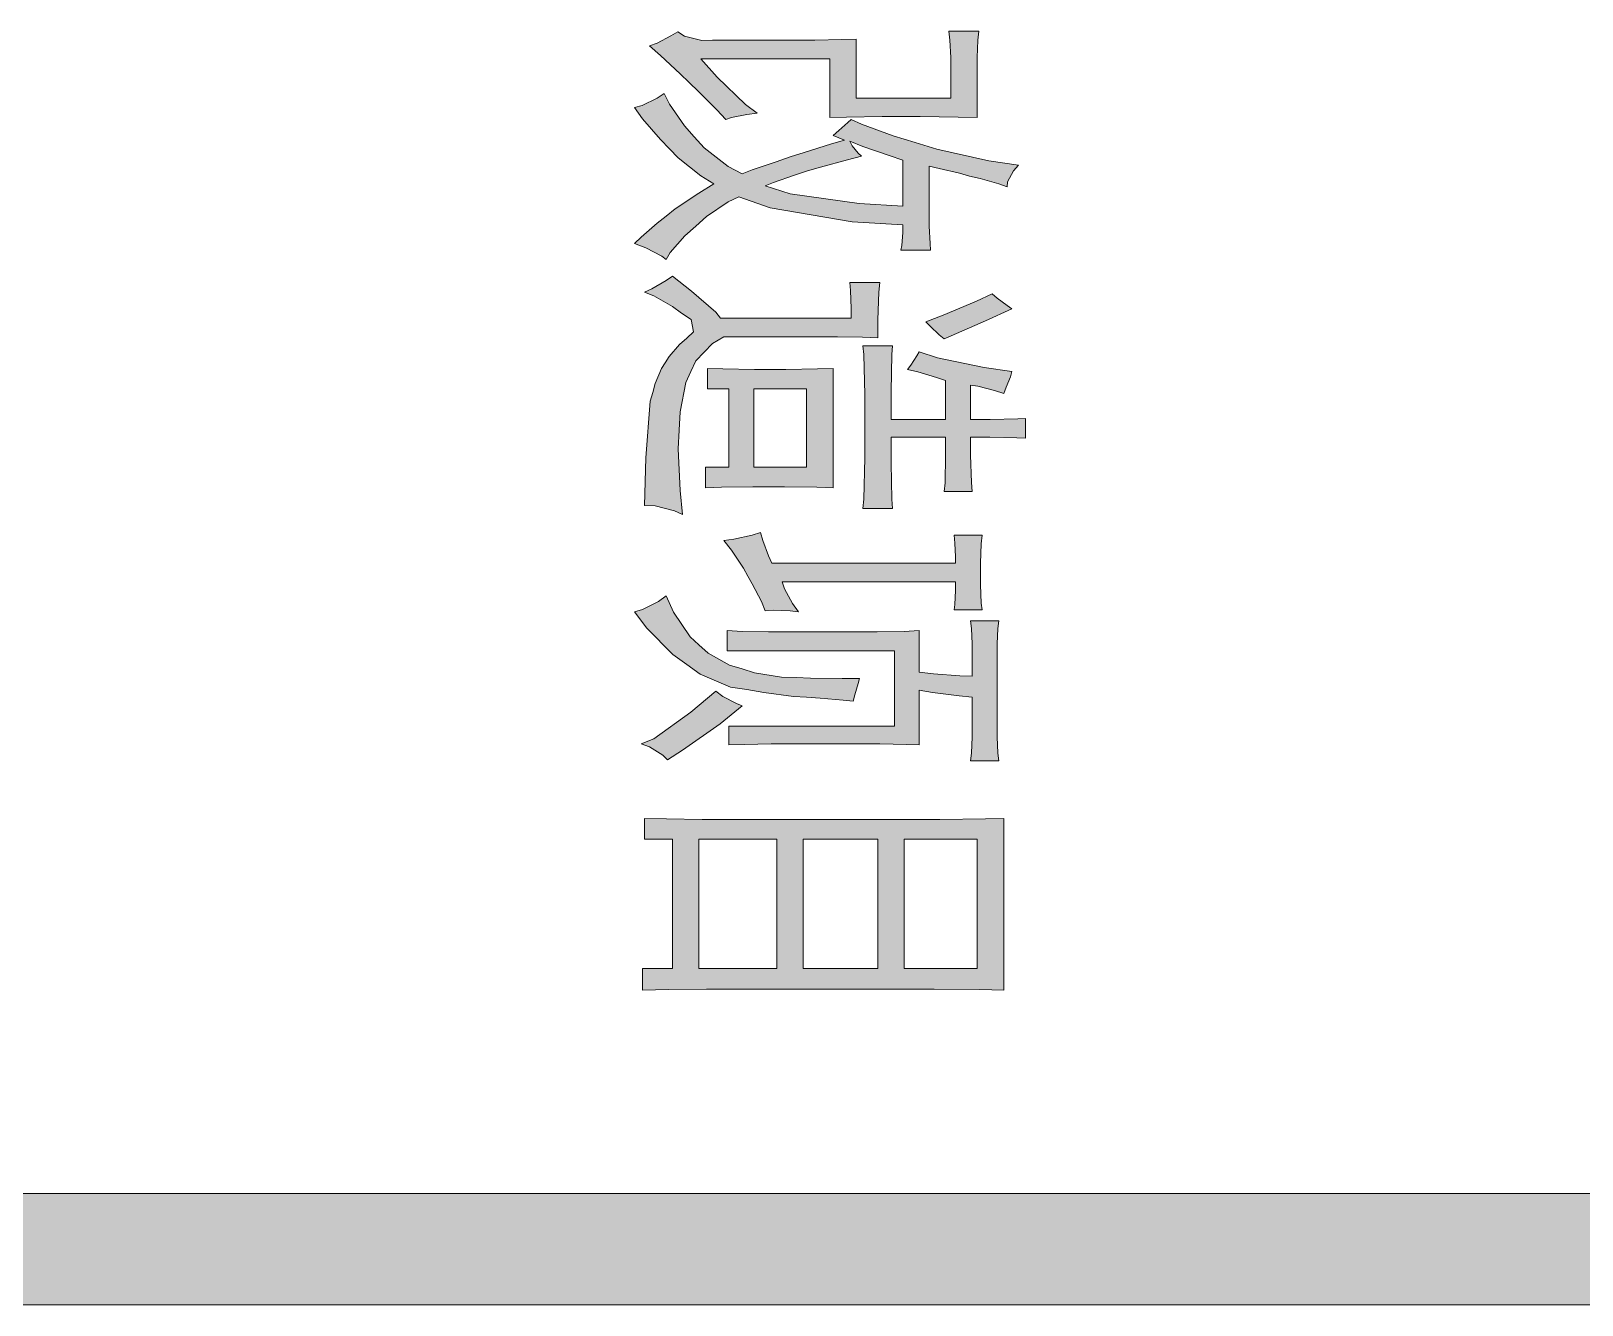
# Model space of a CAD drawing. Header units: millimetres. Extents: x 117 to 78452272, y 10 to 169749766.
# Drawn here: x 78390451 to 78391841, y 169649628 to 169650770 of the extents above; entities that cross this region are included whole.
import ezdxf

# ---------------------------------------------------------------- set-up
doc = ezdxf.new("R2010")
doc.units = ezdxf.units.MM

msp = doc.modelspace()

# ---------------------------------------------------------------- hatches: boundary and pattern name
h = msp.add_hatch(color=0)
h.dxf.hatch_style = 2
h.paths.add_polyline_path([(78391298.987, 169650692.049), (78391281.751, 169650692.48), (78391247.708, 169650692.911), (78391230.471, 169650692.911), (78391213.666, 169650692.911), (78391181.778, 169650692.48), (78391166.696, 169650692.049), (78391166.696, 169650744.621), (78391051.21, 169650744.621), (78391065.861, 169650728.246), (78391091.285, 169650703.684), (78391101.627, 169650695.928), (78391092.578, 169650694.635), (78391078.789, 169650692.049), (78391073.618, 169650690.326), (78391065.43, 169650698.944), (78391049.055, 169650715.319), (78391040.868, 169650723.506), (78391032.68, 169650731.263), (78391015.013, 169650747.638), (78391005.102, 169650756.256), (78391011.996, 169650758.842), (78391024.493, 169650765.305), (78391030.526, 169650768.753), (78391036.559, 169650764.874), (78391052.072, 169650760.996), (78391061.552, 169650761.427), (78391142.995, 169650761.427), (78391153.337, 169650761.427), (78391177.469, 169650761.858), (78391190.396, 169650762.289), (78391190.396, 169650709.286), (78391275.287, 169650709.286), (78391275.287, 169650738.588), (78391275.287, 169650745.914), (78391274.425, 169650761.427), (78391273.563, 169650769.614), (78391300.28, 169650769.614), (78391299.418, 169650761.427), (78391298.987, 169650745.914), (78391298.987, 169650738.588)])
h = msp.add_hatch(color=0)
h.paths.add_polyline_path([(78391085.252, 169650620.948), (78391075.772, 169650616.639), (78391056.381, 169650603.28), (78391046.901, 169650594.662), (78391036.99, 169650586.044), (78391023.631, 169650570.961), (78391020.184, 169650564.929), (78391016.306, 169650567.945), (78391002.085, 169650575.271), (78390991.743, 169650579.149), (78390997.776, 169650584.751), (78391011.996, 169650597.247), (78391020.184, 169650603.711), (78391028.371, 169650610.175), (78391049.486, 169650624.395), (78391062.845, 169650632.583), (78391051.21, 169650639.908), (78391030.957, 169650655.852), (78391023.2, 169650664.04), (78391015.013, 169650672.227), (78390999.069, 169650690.757), (78390991.743, 169650701.098), (78390998.638, 169650702.822), (78391011.996, 169650709.286), (78391018.46, 169650713.595), (78391023.2, 169650704.115), (78391036.559, 169650684.724), (78391045.177, 169650674.813), (78391054.226, 169650664.901), (78391075.772, 169650648.096), (78391088.269, 169650641.632), (78391097.318, 169650645.079), (78391118.864, 169650652.405), (78391131.36, 169650656.714), (78391143.857, 169650660.592), (78391168.419, 169650668.349), (78391180.054, 169650671.796), (78391169.712, 169650676.105), (78391174.883, 169650680.414), (78391183.071, 169650687.74), (78391186.087, 169650690.326), (78391195.136, 169650686.016), (78391223.577, 169650675.674), (78391243.399, 169650669.642), (78391262.79, 169650663.609), (78391309.329, 169650653.267), (78391336.046, 169650649.388), (78391331.306, 169650644.217), (78391326.135, 169650634.306), (78391325.704, 169650629.997), (78391318.379, 169650632.583), (78391301.573, 169650637.323), (78391292.093, 169650639.477), (78391283.043, 169650642.063), (78391264.945, 169650646.372), (78391255.896, 169650648.527), (78391255.896, 169650604.142), (78391255.896, 169650594.662), (78391256.758, 169650579.149), (78391257.188, 169650573.116), (78391230.471, 169650573.116), (78391231.333, 169650577.425), (78391232.195, 169650589.06), (78391232.195, 169650595.955), (78391186.949, 169650598.54), (78391113.262, 169650611.037)])
h.paths.add_polyline_path([(78391184.794, 169650670.934), (78391186.949, 169650666.625), (78391192.12, 169650660.161), (78391195.136, 169650657.576), (78391182.64, 169650654.129), (78391158.508, 169650647.665), (78391146.873, 169650644.217), (78391135.239, 169650640.339), (78391116.278, 169650633.875), (78391108.953, 169650630.859), (78391131.36, 169650623.533), (78391192.982, 169650614.915), (78391232.195, 169650612.76), (78391232.195, 169650653.698), (78391220.13, 169650658.007), (78391196.429, 169650666.194)])
h = msp.add_hatch(color=0)
h.dxf.hatch_style = 2
h.paths.add_polyline_path([(78391025.786, 169650549.846), (78391043.022, 169650536.488), (78391064.568, 169650517.528), (78391068.878, 169650512.357), (78391186.087, 169650512.357), (78391186.087, 169650520.975), (78391185.225, 169650536.919), (78391184.794, 169650544.245), (78391211.511, 169650544.245), (78391210.649, 169650535.626), (78391209.787, 169650510.633), (78391209.787, 169650494.689), (78391195.998, 169650495.12), (78391173.59, 169650495.551), (78391165.403, 169650495.551), (78391071.894, 169650495.551), (78391061.552, 169650489.518), (78391046.901, 169650474.005), (78391042.161, 169650464.525), (78391037.851, 169650454.614), (78391032.68, 169650428.328), (78391031.819, 169650411.953), (78391030.957, 169650395.147), (78391032.68, 169650357.657), (78391034.835, 169650336.111), (78391027.509, 169650339.559), (78391010.273, 169650343.868), (78391000.793, 169650344.299), (78391002.085, 169650386.96), (78391005.964, 169650437.808), (78391008.118, 169650445.564), (78391010.273, 169650453.752), (78391015.875, 169650467.11), (78391019.322, 169650472.281), (78391022.769, 169650477.883), (78391032.25, 169650488.656), (78391038.713, 169650494.258), (78391044.746, 169650499.86), (78391042.591, 169650511.064), (78391033.973, 169650516.666), (78391025.786, 169650522.699), (78391008.98, 169650532.179), (78391000.793, 169650535.626), (78391007.256, 169650538.643), (78391020.184, 169650545.968)])
h = msp.add_hatch(color=0)
h.dxf.hatch_style = 2
h.paths.add_polyline_path([(78391269.254, 169650493.827), (78391264.945, 169650497.275), (78391256.758, 169650505.031), (78391252.879, 169650508.909), (78391268.392, 169650514.942), (78391298.126, 169650527.439), (78391312.346, 169650533.903), (78391316.655, 169650530.024), (78391325.704, 169650523.561), (78391330.013, 169650520.544), (78391306.313, 169650509.771), (78391275.718, 169650496.413)])
h = msp.add_hatch(color=0)
h.dxf.hatch_style = 2
h.paths.add_polyline_path([(78391322.688, 169650444.703), (78391314.5, 169650447.288), (78391299.418, 169650451.166), (78391292.955, 169650452.028), (78391292.955, 169650421.433), (78391310.622, 169650421.433), (78391335.184, 169650421.864), (78391342.079, 169650422.295), (78391342.079, 169650404.627), (78391334.323, 169650405.058), (78391310.191, 169650405.489), (78391292.955, 169650405.489), (78391292.955, 169650389.545), (78391293.816, 169650364.983), (78391294.247, 169650356.795), (78391269.254, 169650356.795), (78391270.116, 169650364.552), (78391270.547, 169650389.114), (78391270.547, 169650405.489), (78391221.853, 169650405.489), (78391221.853, 169650382.22), (78391222.284, 169650349.901), (78391223.146, 169650341.713), (78391196.429, 169650341.713), (78391197.291, 169650349.901), (78391198.153, 169650386.96), (78391198.153, 169650415.4), (78391198.153, 169650443.41), (78391197.291, 169650479.607), (78391196.429, 169650487.364), (78391223.146, 169650487.364), (78391222.284, 169650479.607), (78391221.853, 169650446.426), (78391221.853, 169650421.433), (78391270.547, 169650421.433), (78391270.547, 169650456.337), (78391262.359, 169650458.923), (78391245.554, 169650464.094), (78391236.504, 169650466.248), (78391239.521, 169650470.127), (78391244.692, 169650478.314), (78391246.846, 169650482.192), (78391263.221, 169650476.591), (78391305.02, 169650467.972), (78391330.013, 169650464.525), (78391328.721, 169650459.785), (78391324.842, 169650450.305)])
h = msp.add_hatch(color=0)
h.paths.add_polyline_path([(78391169.712, 169650360.243), (78391155.061, 169650360.674), (78391126.189, 169650361.105), (78391111.969, 169650361.105), (78391097.749, 169650361.105), (78391069.739, 169650360.674), (78391055.519, 169650360.243), (78391055.519, 169650378.772), (78391076.203, 169650378.772), (78391076.203, 169650449.012), (78391057.243, 169650449.012), (78391057.243, 169650467.11), (78391071.032, 169650466.679), (78391099.473, 169650466.248), (78391113.693, 169650466.248), (78391127.482, 169650466.248), (78391155.923, 169650466.679), (78391169.712, 169650467.11)])
h.paths.add_polyline_path([(78391098.611, 169650378.772), (78391146.012, 169650378.772), (78391146.012, 169650449.012), (78391098.611, 169650449.012)])
h = msp.add_hatch(color=0)
h.dxf.hatch_style = 2
h.paths.add_polyline_path([(78391108.953, 169650249.928), (78391105.505, 169650258.115), (78391097.318, 169650274.059), (78391093.44, 169650280.954), (78391089.562, 169650288.28), (78391078.789, 169650304.224), (78391071.894, 169650312.842), (78391080.943, 169650314.135), (78391097.318, 169650317.582), (78391104.644, 169650320.168), (78391106.798, 169650312.842), (78391111.969, 169650299.053), (78391114.986, 169650292.589), (78391279.596, 169650292.589), (78391279.596, 169650298.191), (78391278.734, 169650310.687), (78391278.303, 169650317.582), (78391303.297, 169650317.582), (78391302.435, 169650309.825), (78391302.004, 169650292.589), (78391302.004, 169650282.678), (78391302.004, 169650273.197), (78391302.435, 169650256.823), (78391303.297, 169650250.79), (78391278.303, 169650250.79), (78391278.734, 169650255.53), (78391279.596, 169650268.027), (78391279.596, 169650275.783), (78391124.035, 169650275.783), (78391126.189, 169650269.75), (78391133.515, 169650256.392), (78391138.686, 169650249.066), (78391131.36, 169650249.928), (78391116.278, 169650250.359)])
h = msp.add_hatch(color=0)
h.dxf.hatch_style = 2
h.paths.add_polyline_path([(78391187.811, 169650168.915), (78391178.761, 169650169.777), (78391158.077, 169650171.501), (78391146.012, 169650172.363), (78391134.377, 169650173.225), (78391107.66, 169650176.672), (78391092.578, 169650179.257), (78391077.927, 169650181.412), (78391050.779, 169650193.047), (78391038.713, 169650201.665), (78391026.217, 169650210.714), (78391002.947, 169650234.415), (78390991.743, 169650249.066), (78390999.069, 169650251.221), (78391013.289, 169650258.115), (78391020.184, 169650263.286), (78391026.648, 169650248.635), (78391041.73, 169650226.658), (78391049.486, 169650219.333), (78391057.674, 169650212.007), (78391077.065, 169650201.234), (78391088.269, 169650197.787), (78391099.473, 169650194.34), (78391123.604, 169650190.461), (78391136.532, 169650190.03), (78391149.459, 169650189.599), (78391177.9, 169650189.169), (78391193.413, 169650189.169), (78391192.12, 169650184.859), (78391189.103, 169650174.517)])
h = msp.add_hatch(color=0)
h.dxf.hatch_style = 2
h.paths.add_polyline_path([(78391316.655, 169650143.922), (78391316.655, 169650137.028), (78391317.517, 169650122.376), (78391318.379, 169650115.482), (78391292.955, 169650115.482), (78391293.816, 169650122.376), (78391294.247, 169650137.028), (78391294.247, 169650143.922), (78391294.247, 169650172.363), (78391282.612, 169650173.655), (78391258.912, 169650176.672), (78391246.846, 169650178.827), (78391246.846, 169650129.702), (78391235.643, 169650130.133), (78391211.511, 169650130.564), (78391198.153, 169650130.564), (78391124.035, 169650130.564), (78391114.124, 169650130.564), (78391090.423, 169650130.133), (78391076.203, 169650129.702), (78391076.203, 169650146.508), (78391224.87, 169650146.508), (78391224.87, 169650214.162), (78391074.91, 169650214.162), (78391074.91, 169650232.26), (78391088.269, 169650231.399), (78391111.969, 169650230.968), (78391122.311, 169650230.968), (78391198.153, 169650230.968), (78391209.357, 169650230.968), (78391233.488, 169650231.399), (78391246.846, 169650232.26), (78391246.846, 169650194.77), (78391259.774, 169650193.478), (78391283.474, 169650191.754), (78391294.247, 169650191.323), (78391294.247, 169650213.3), (78391294.247, 169650220.195), (78391293.816, 169650233.984), (78391292.955, 169650240.879), (78391318.379, 169650240.879), (78391317.517, 169650233.984), (78391316.655, 169650220.195), (78391316.655, 169650213.3)])
h = msp.add_hatch(color=0)
h.dxf.hatch_style = 2
h.paths.add_polyline_path([(78391088.269, 169650164.606), (78391068.447, 169650148.662), (78391034.835, 169650124.962), (78391021.477, 169650116.344), (78391017.167, 169650120.653), (78391005.102, 169650127.978), (78390997.776, 169650130.564), (78391008.98, 169650135.304), (78391042.161, 169650159.004), (78391064.568, 169650177.965), (78391071.032, 169650173.225), (78391083.098, 169650166.761)])
h = msp.add_hatch(color=0)
h.paths.add_polyline_path([(78391322.688, 169649909.934), (78391301.142, 169649910.365), (78391260.205, 169649910.796), (78391241.244, 169649910.796), (78391067.585, 169649910.796), (78391056.381, 169649910.796), (78391022.338, 169649910.365), (78390999.069, 169649909.934), (78390999.069, 169649929.325), (78391025.786, 169649929.325), (78391025.786, 169650045.242), (78391000.793, 169650045.242), (78391000.793, 169650063.772), (78391020.615, 169650063.341), (78391052.503, 169650062.91), (78391064.568, 169650062.91), (78391241.244, 169650062.91), (78391265.376, 169650062.91), (78391306.313, 169650063.341), (78391322.688, 169650063.772)])
h.paths.add_polyline_path([(78391049.486, 169649929.325), (78391119.295, 169649929.325), (78391119.295, 169650045.242), (78391049.486, 169650045.242)])
h.paths.add_polyline_path([(78391142.995, 169649929.325), (78391209.787, 169649929.325), (78391209.787, 169650045.242), (78391142.995, 169650045.242)])
h.paths.add_polyline_path([(78391233.488, 169649929.325), (78391298.987, 169649929.325), (78391298.987, 169650045.242), (78391233.488, 169650045.242)])
h = msp.add_hatch(color=0)
h.dxf.hatch_style = 2
h.paths.add_polyline_path([(78382125.616, 169649627.683), (78382225.589, 169649727.656), (78451021.565, 169649727.656), (78451121.538, 169649627.683)])

# ---------------------------------------------------------------- linework, layer by layer
at = {"color": 0, "lineweight": 0}
for points in [[(78391298.987, 169650692.049), (78391281.751, 169650692.48), (78391247.708, 169650692.911), (78391230.471, 169650692.911), (78391213.666, 169650692.911), (78391181.778, 169650692.48), (78391166.696, 169650692.049), (78391166.696, 169650744.621), (78391051.21, 169650744.621), (78391065.861, 169650728.246), (78391091.285, 169650703.684), (78391101.627, 169650695.928), (78391092.578, 169650694.635), (78391078.789, 169650692.049), (78391073.618, 169650690.326), (78391065.43, 169650698.944), (78391049.055, 169650715.319), (78391040.868, 169650723.506), (78391032.68, 169650731.263), (78391015.013, 169650747.638), (78391005.102, 169650756.256), (78391011.996, 169650758.842), (78391024.493, 169650765.305), (78391030.526, 169650768.753), (78391036.559, 169650764.874), (78391052.072, 169650760.996), (78391061.552, 169650761.427), (78391142.995, 169650761.427), (78391153.337, 169650761.427), (78391177.469, 169650761.858), (78391190.396, 169650762.289), (78391190.396, 169650709.286), (78391275.287, 169650709.286), (78391275.287, 169650738.588), (78391275.287, 169650745.914), (78391274.425, 169650761.427), (78391273.563, 169650769.614), (78391300.28, 169650769.614), (78391299.418, 169650761.427), (78391298.987, 169650745.914), (78391298.987, 169650738.588)], [(78391085.252, 169650620.948), (78391075.772, 169650616.639), (78391056.381, 169650603.28), (78391046.901, 169650594.662), (78391036.99, 169650586.044), (78391023.631, 169650570.961), (78391020.184, 169650564.929), (78391016.306, 169650567.945), (78391002.085, 169650575.271), (78390991.743, 169650579.149), (78390997.776, 169650584.751), (78391011.996, 169650597.247), (78391020.184, 169650603.711), (78391028.371, 169650610.175), (78391049.486, 169650624.395), (78391062.845, 169650632.583), (78391051.21, 169650639.908), (78391030.957, 169650655.852), (78391023.2, 169650664.04), (78391015.013, 169650672.227), (78390999.069, 169650690.757), (78390991.743, 169650701.098), (78390998.638, 169650702.822), (78391011.996, 169650709.286), (78391018.46, 169650713.595), (78391023.2, 169650704.115), (78391036.559, 169650684.724), (78391045.177, 169650674.813), (78391054.226, 169650664.901), (78391075.772, 169650648.096), (78391088.269, 169650641.632), (78391097.318, 169650645.079), (78391118.864, 169650652.405), (78391131.36, 169650656.714), (78391143.857, 169650660.592), (78391168.419, 169650668.349), (78391180.054, 169650671.796), (78391169.712, 169650676.105), (78391174.883, 169650680.414), (78391183.071, 169650687.74), (78391186.087, 169650690.326), (78391195.136, 169650686.016), (78391223.577, 169650675.674), (78391243.399, 169650669.642), (78391262.79, 169650663.609), (78391309.329, 169650653.267), (78391336.046, 169650649.388), (78391331.306, 169650644.217), (78391326.135, 169650634.306), (78391325.704, 169650629.997), (78391318.379, 169650632.583), (78391301.573, 169650637.323), (78391292.093, 169650639.477), (78391283.043, 169650642.063), (78391264.945, 169650646.372), (78391255.896, 169650648.527), (78391255.896, 169650604.142), (78391255.896, 169650594.662), (78391256.758, 169650579.149), (78391257.188, 169650573.116), (78391230.471, 169650573.116), (78391231.333, 169650577.425), (78391232.195, 169650589.06), (78391232.195, 169650595.955), (78391186.949, 169650598.54), (78391113.262, 169650611.037)], [(78391184.794, 169650670.934), (78391186.949, 169650666.625), (78391192.12, 169650660.161), (78391195.136, 169650657.576), (78391182.64, 169650654.129), (78391158.508, 169650647.665), (78391146.873, 169650644.217), (78391135.239, 169650640.339), (78391116.278, 169650633.875), (78391108.953, 169650630.859), (78391131.36, 169650623.533), (78391192.982, 169650614.915), (78391232.195, 169650612.76), (78391232.195, 169650653.698), (78391220.13, 169650658.007), (78391196.429, 169650666.194)], [(78391025.786, 169650549.846), (78391043.022, 169650536.488), (78391064.568, 169650517.528), (78391068.878, 169650512.357), (78391186.087, 169650512.357), (78391186.087, 169650520.975), (78391185.225, 169650536.919), (78391184.794, 169650544.245), (78391211.511, 169650544.245), (78391210.649, 169650535.626), (78391209.787, 169650510.633), (78391209.787, 169650494.689), (78391195.998, 169650495.12), (78391173.59, 169650495.551), (78391165.403, 169650495.551), (78391071.894, 169650495.551), (78391061.552, 169650489.518), (78391046.901, 169650474.005), (78391042.161, 169650464.525), (78391037.851, 169650454.614), (78391032.68, 169650428.328), (78391031.819, 169650411.953), (78391030.957, 169650395.147), (78391032.68, 169650357.657), (78391034.835, 169650336.111), (78391027.509, 169650339.559), (78391010.273, 169650343.868), (78391000.793, 169650344.299), (78391002.085, 169650386.96), (78391005.964, 169650437.808), (78391008.118, 169650445.564), (78391010.273, 169650453.752), (78391015.875, 169650467.11), (78391019.322, 169650472.281), (78391022.769, 169650477.883), (78391032.25, 169650488.656), (78391038.713, 169650494.258), (78391044.746, 169650499.86), (78391042.591, 169650511.064), (78391033.973, 169650516.666), (78391025.786, 169650522.699), (78391008.98, 169650532.179), (78391000.793, 169650535.626), (78391007.256, 169650538.643), (78391020.184, 169650545.968)], [(78391269.254, 169650493.827), (78391264.945, 169650497.275), (78391256.758, 169650505.031), (78391252.879, 169650508.909), (78391268.392, 169650514.942), (78391298.126, 169650527.439), (78391312.346, 169650533.903), (78391316.655, 169650530.024), (78391325.704, 169650523.561), (78391330.013, 169650520.544), (78391306.313, 169650509.771), (78391275.718, 169650496.413)], [(78391322.688, 169650444.703), (78391314.5, 169650447.288), (78391299.418, 169650451.166), (78391292.955, 169650452.028), (78391292.955, 169650421.433), (78391310.622, 169650421.433), (78391335.184, 169650421.864), (78391342.079, 169650422.295), (78391342.079, 169650404.627), (78391334.323, 169650405.058), (78391310.191, 169650405.489), (78391292.955, 169650405.489), (78391292.955, 169650389.545), (78391293.816, 169650364.983), (78391294.247, 169650356.795), (78391269.254, 169650356.795), (78391270.116, 169650364.552), (78391270.547, 169650389.114), (78391270.547, 169650405.489), (78391221.853, 169650405.489), (78391221.853, 169650382.22), (78391222.284, 169650349.901), (78391223.146, 169650341.713), (78391196.429, 169650341.713), (78391197.291, 169650349.901), (78391198.153, 169650386.96), (78391198.153, 169650415.4), (78391198.153, 169650443.41), (78391197.291, 169650479.607), (78391196.429, 169650487.364), (78391223.146, 169650487.364), (78391222.284, 169650479.607), (78391221.853, 169650446.426), (78391221.853, 169650421.433), (78391270.547, 169650421.433), (78391270.547, 169650456.337), (78391262.359, 169650458.923), (78391245.554, 169650464.094), (78391236.504, 169650466.248), (78391239.521, 169650470.127), (78391244.692, 169650478.314), (78391246.846, 169650482.192), (78391263.221, 169650476.591), (78391305.02, 169650467.972), (78391330.013, 169650464.525), (78391328.721, 169650459.785), (78391324.842, 169650450.305)], [(78391169.712, 169650360.243), (78391155.061, 169650360.674), (78391126.189, 169650361.105), (78391111.969, 169650361.105), (78391097.749, 169650361.105), (78391069.739, 169650360.674), (78391055.519, 169650360.243), (78391055.519, 169650378.772), (78391076.203, 169650378.772), (78391076.203, 169650449.012), (78391057.243, 169650449.012), (78391057.243, 169650467.11), (78391071.032, 169650466.679), (78391099.473, 169650466.248), (78391113.693, 169650466.248), (78391127.482, 169650466.248), (78391155.923, 169650466.679), (78391169.712, 169650467.11)], [(78391098.611, 169650378.772), (78391146.012, 169650378.772), (78391146.012, 169650449.012), (78391098.611, 169650449.012)], [(78391108.953, 169650249.928), (78391105.505, 169650258.115), (78391097.318, 169650274.059), (78391093.44, 169650280.954), (78391089.562, 169650288.28), (78391078.789, 169650304.224), (78391071.894, 169650312.842), (78391080.943, 169650314.135), (78391097.318, 169650317.582), (78391104.644, 169650320.168), (78391106.798, 169650312.842), (78391111.969, 169650299.053), (78391114.986, 169650292.589), (78391279.596, 169650292.589), (78391279.596, 169650298.191), (78391278.734, 169650310.687), (78391278.303, 169650317.582), (78391303.297, 169650317.582), (78391302.435, 169650309.825), (78391302.004, 169650292.589), (78391302.004, 169650282.678), (78391302.004, 169650273.197), (78391302.435, 169650256.823), (78391303.297, 169650250.79), (78391278.303, 169650250.79), (78391278.734, 169650255.53), (78391279.596, 169650268.027), (78391279.596, 169650275.783), (78391124.035, 169650275.783), (78391126.189, 169650269.75), (78391133.515, 169650256.392), (78391138.686, 169650249.066), (78391131.36, 169650249.928), (78391116.278, 169650250.359)], [(78391187.811, 169650168.915), (78391178.761, 169650169.777), (78391158.077, 169650171.501), (78391146.012, 169650172.363), (78391134.377, 169650173.225), (78391107.66, 169650176.672), (78391092.578, 169650179.257), (78391077.927, 169650181.412), (78391050.779, 169650193.047), (78391038.713, 169650201.665), (78391026.217, 169650210.714), (78391002.947, 169650234.415), (78390991.743, 169650249.066), (78390999.069, 169650251.221), (78391013.289, 169650258.115), (78391020.184, 169650263.286), (78391026.648, 169650248.635), (78391041.73, 169650226.658), (78391049.486, 169650219.333), (78391057.674, 169650212.007), (78391077.065, 169650201.234), (78391088.269, 169650197.787), (78391099.473, 169650194.34), (78391123.604, 169650190.461), (78391136.532, 169650190.03), (78391149.459, 169650189.599), (78391177.9, 169650189.169), (78391193.413, 169650189.169), (78391192.12, 169650184.859), (78391189.103, 169650174.517)], [(78391316.655, 169650143.922), (78391316.655, 169650137.028), (78391317.517, 169650122.376), (78391318.379, 169650115.482), (78391292.955, 169650115.482), (78391293.816, 169650122.376), (78391294.247, 169650137.028), (78391294.247, 169650143.922), (78391294.247, 169650172.363), (78391282.612, 169650173.655), (78391258.912, 169650176.672), (78391246.846, 169650178.827), (78391246.846, 169650129.702), (78391235.643, 169650130.133), (78391211.511, 169650130.564), (78391198.153, 169650130.564), (78391124.035, 169650130.564), (78391114.124, 169650130.564), (78391090.423, 169650130.133), (78391076.203, 169650129.702), (78391076.203, 169650146.508), (78391224.87, 169650146.508), (78391224.87, 169650214.162), (78391074.91, 169650214.162), (78391074.91, 169650232.26), (78391088.269, 169650231.399), (78391111.969, 169650230.968), (78391122.311, 169650230.968), (78391198.153, 169650230.968), (78391209.357, 169650230.968), (78391233.488, 169650231.399), (78391246.846, 169650232.26), (78391246.846, 169650194.77), (78391259.774, 169650193.478), (78391283.474, 169650191.754), (78391294.247, 169650191.323), (78391294.247, 169650213.3), (78391294.247, 169650220.195), (78391293.816, 169650233.984), (78391292.955, 169650240.879), (78391318.379, 169650240.879), (78391317.517, 169650233.984), (78391316.655, 169650220.195), (78391316.655, 169650213.3)], [(78391088.269, 169650164.606), (78391068.447, 169650148.662), (78391034.835, 169650124.962), (78391021.477, 169650116.344), (78391017.167, 169650120.653), (78391005.102, 169650127.978), (78390997.776, 169650130.564), (78391008.98, 169650135.304), (78391042.161, 169650159.004), (78391064.568, 169650177.965), (78391071.032, 169650173.225), (78391083.098, 169650166.761)], [(78391322.688, 169649909.934), (78391301.142, 169649910.365), (78391260.205, 169649910.796), (78391241.244, 169649910.796), (78391067.585, 169649910.796), (78391056.381, 169649910.796), (78391022.338, 169649910.365), (78390999.069, 169649909.934), (78390999.069, 169649929.325), (78391025.786, 169649929.325), (78391025.786, 169650045.242), (78391000.793, 169650045.242), (78391000.793, 169650063.772), (78391020.615, 169650063.341), (78391052.503, 169650062.91), (78391064.568, 169650062.91), (78391241.244, 169650062.91), (78391265.376, 169650062.91), (78391306.313, 169650063.341), (78391322.688, 169650063.772)], [(78391049.486, 169649929.325), (78391119.295, 169649929.325), (78391119.295, 169650045.242), (78391049.486, 169650045.242)], [(78391142.995, 169649929.325), (78391209.787, 169649929.325), (78391209.787, 169650045.242), (78391142.995, 169650045.242)], [(78391233.488, 169649929.325), (78391298.987, 169649929.325), (78391298.987, 169650045.242), (78391233.488, 169650045.242)], [(78382125.616, 169649627.683), (78382225.589, 169649727.656), (78451021.565, 169649727.656), (78451121.538, 169649627.683)]]:
    msp.add_lwpolyline(points, close=True, dxfattribs=at)

doc.saveas('drawing.dxf')
